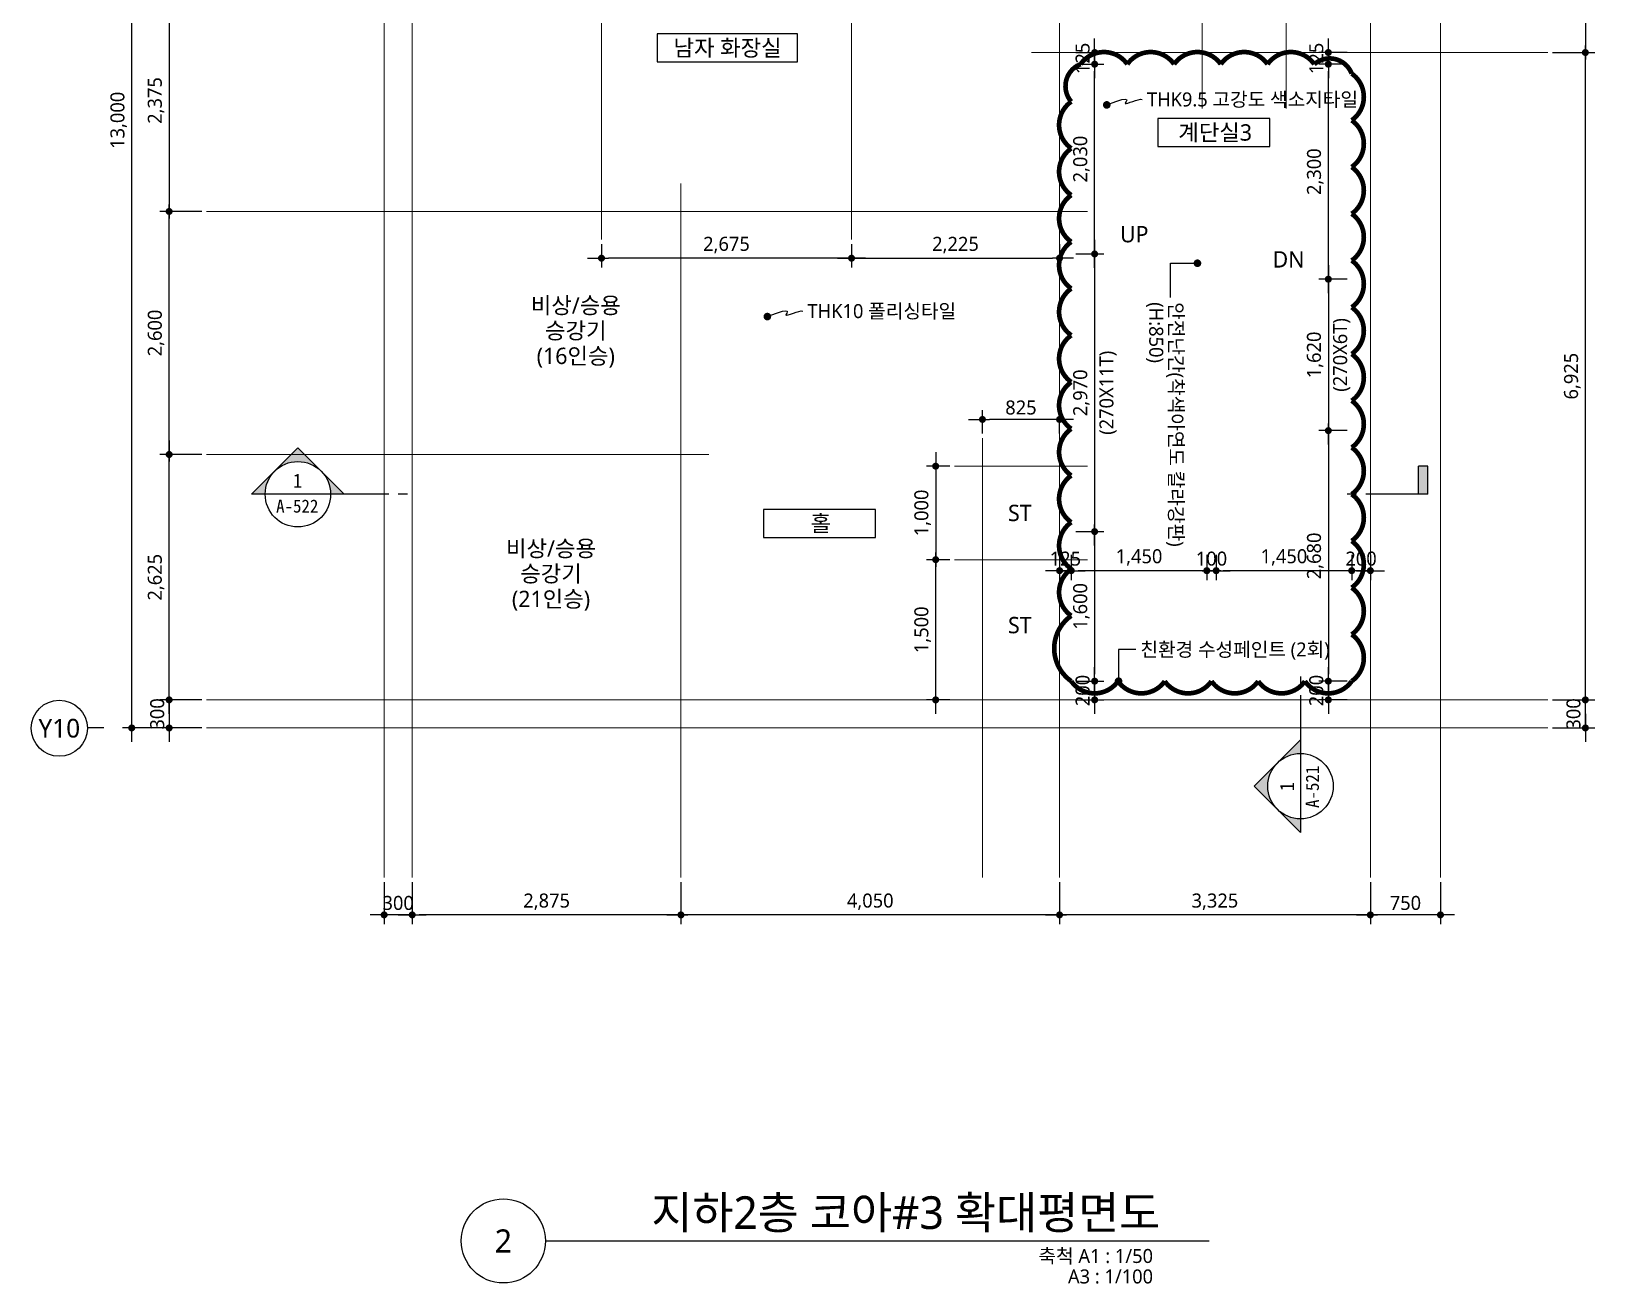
# Model space of a CAD drawing. Header units: millimetres. Extents: x 1424731 to 1631737, y 707248 to 849681.
# Drawn here: x 1442481 to 1459206, y 788748 to 802146 of the extents above; entities that cross this region are included whole.
import ezdxf
from ezdxf.enums import TextEntityAlignment as Align

# ---------------------------------------------------------------- set-up
doc = ezdxf.new("R2010")
doc.units = ezdxf.units.MM
doc.header["$MEASUREMENT"] = 0
doc.linetypes.add('CEN', pattern=[62, 60, -1, 0, -1])
doc.layers.get('0').update_dxf_attribs({"linetype": 'CONTINUOUS'})
for name, color, linetype, lineweight in [('A-AXIS-BUBL', 7, 'CONTINUOUS', 25), ('A-CNTL', 1, 'CEN', 15), ('A-DIMS', 7, 'CONTINUOUS', 25), ('A-MKXS-LEAD', 7, 'CONTINUOUS', 25), ('A-MKXS-MAK1', 3, 'CONTINUOUS', 25), ('A-MKXS-TEXT1', 3, 'CONTINUOUS', 25), ('A-MKXS-TEXT2', 7, 'CONTINUOUS', 25), ('A-MKXX-NAME', 3, 'CONTINUOUS', 25), ('A-MKXX-SYMB', 7, 'CONTINUOUS', 25), ('A-XXXX-SYMB', 7, 'CONTINUOUS', 25), ('A-XXXX-TXT1', 3, 'CONTINUOUS', 25), ('A-XXXX-TXT2', 3, 'CONTINUOUS', 25), ('REV-202205', 20, 'CONTINUOUS', 25)]:
    doc.layers.add(name, color=color, linetype=linetype, lineweight=lineweight)
doc.styles.add('HY울릉도L', font='')
doc.styles.add('돋움체', font='')
doc.styles.add('맑은고딕', font='malgun.ttf')
doc.styles.get('HY울릉도L').set_extended_font_data('HYwulM')
doc.styles.get('돋움체').set_extended_font_data('DotumChe')
doc.dimstyles.new('CDIM', dxfattribs={"dimtxt": 3, "dimasz": 1.5, "dimexe": 2, "dimexo": 1, "dimgap": 1, "dimtad": 1, "dimdec": 0, "dimrnd": 0.5, "dimzin": 0, "dimdsep": 32, "dimlunit": 6, "dimtxsty": 'HY울릉도L', "dimblk1": '_CIDOT', "dimblk2": '_CIDOT', "dimsah": 1, "dimcen": 5.5, "dimclrd": 2, "dimclre": 2, "dimclrt": 7, "dimadec": 0, "dimazin": 0, "dimtfac": 1, "dimtdec": 0, "dimtix": 1, "dimtmove": 2, "dimatfit": 1, "dimldrblk": '_CIDOT', "dimfxl": 1, "dimtolj": 1, "dimtzin": 0, "dimlwd": -1, "dimarcsym": 0})

# ---------------------------------------------------------------- blocks, each defined once
blk = doc.blocks.new('_CIDOT')
at = {"color": 0, "linetype": 'ByBlock'}
blk.add_line((2, 0), (-1, 0), dxfattribs=at)
at = {"color": 0, "linetype": 'ByBlock', "const_width": 0.5}
blk.add_lwpolyline([(-0.25, 0, 1), (0.25, 0, 1)], format="xyb", close=True, dxfattribs=at)
blk = doc.blocks.new('*D1019')
at = {"layer": 'A-DIMS', "lineweight": -2, "transparency": 16777216}
for p, q in [((-2250, 2925), (-2700, 2925)), ((-2250, 300), (-2700, 300))]:
    blk.add_line(p, q, dxfattribs=at)
at = {"layer": 'A-DIMS', "transparency": 16777216}
blk.add_line((-2600, 375), (-2600, 2850), dxfattribs=at)
at = {"layer": 'A-DIMS', "transparency": 16777216, "xscale": 75, "yscale": 75, "zscale": 75}
for p, rotation in [((-2600, 2925), 90), ((-2600, 300), 270)]:
    blk.add_blockref('_CIDOT', p, dxfattribs=dict(at, rotation=rotation))
at = {"layer": 'A-DIMS', "color": 3, "transparency": 16777216, "insert": (-2740, 1612), "char_height": 150, "attachment_point": 5, "rotation": 90, "style": '맑은고딕'}
blk.add_mtext('\\A1;2,625', dxfattribs=at)
blk = doc.blocks.new('*D1020')
at = {"layer": 'A-DIMS', "lineweight": -2, "transparency": 16777216}
for p, q in [((-2250, 13000), (-3100, 13000)), ((-2250, 0), (-3100, 0))]:
    blk.add_line(p, q, dxfattribs=at)
at = {"layer": 'A-DIMS', "transparency": 16777216}
blk.add_line((-3000, 75), (-3000, 12925), dxfattribs=at)
at = {"layer": 'A-DIMS', "transparency": 16777216, "xscale": 75, "yscale": 75, "zscale": 75}
for p, rotation in [((-3000, 13000), 90), ((-3000, 0), 270)]:
    blk.add_blockref('_CIDOT', p, dxfattribs=dict(at, rotation=rotation))
at = {"layer": 'A-DIMS', "color": 3, "transparency": 16777216, "insert": (-3140, 6500), "char_height": 150, "attachment_point": 5, "rotation": 90, "style": '맑은고딕'}
blk.add_mtext('\\A1;13,000', dxfattribs=at)
blk = doc.blocks.new('*D1021')
at = {"layer": 'A-DIMS', "lineweight": -2, "transparency": 16777216}
for p, q in [((-2250, 5525), (-2700, 5525)), ((-2250, 2925), (-2700, 2925))]:
    blk.add_line(p, q, dxfattribs=at)
at = {"layer": 'A-DIMS', "transparency": 16777216}
blk.add_line((-2600, 3000), (-2600, 5450), dxfattribs=at)
at = {"layer": 'A-DIMS', "transparency": 16777216, "xscale": 75, "yscale": 75, "zscale": 75}
for p, rotation in [((-2600, 5525), 90), ((-2600, 2925), 270)]:
    blk.add_blockref('_CIDOT', p, dxfattribs=dict(at, rotation=rotation))
at = {"layer": 'A-DIMS', "color": 3, "transparency": 16777216, "insert": (-2740, 4225), "char_height": 150, "attachment_point": 5, "rotation": 90, "style": '맑은고딕'}
blk.add_mtext('\\A1;2,600', dxfattribs=at)
blk = doc.blocks.new('*D1022')
at = {"layer": 'A-DIMS', "transparency": 16777216}
for p, q in [((12550, 375), (12550, 450)), ((12550, 0), (12550, 300)), ((12550, -75), (12550, -150))]:
    blk.add_line(p, q, dxfattribs=at)
at = {"layer": 'A-DIMS', "lineweight": -2, "transparency": 16777216}
for p, q in [((12200, 300), (12650, 300)), ((12200, 0), (12650, 0))]:
    blk.add_line(p, q, dxfattribs=at)
at = {"layer": 'A-DIMS', "transparency": 16777216, "xscale": 75, "yscale": 75, "zscale": 75}
for p, rotation in [((12550, 300), 270), ((12550, 0), 90)]:
    blk.add_blockref('_CIDOT', p, dxfattribs=dict(at, rotation=rotation))
at = {"layer": 'A-DIMS', "color": 3, "transparency": 16777216, "insert": (12423, 150), "char_height": 150, "attachment_point": 5, "rotation": 90, "style": '맑은고딕'}
blk.add_mtext('\\A1;300', dxfattribs=at)
blk = doc.blocks.new('*D1023')
at = {"layer": 'A-DIMS', "lineweight": -2, "transparency": 16777216}
for p, q in [((12200, 7225), (12650, 7225)), ((12200, 300), (12650, 300))]:
    blk.add_line(p, q, dxfattribs=at)
at = {"layer": 'A-DIMS', "transparency": 16777216}
blk.add_line((12550, 375), (12550, 7150), dxfattribs=at)
at = {"layer": 'A-DIMS', "transparency": 16777216, "xscale": 75, "yscale": 75, "zscale": 75}
for p, rotation in [((12550, 7225), 90), ((12550, 300), 270)]:
    blk.add_blockref('_CIDOT', p, dxfattribs=dict(at, rotation=rotation))
at = {"layer": 'A-DIMS', "color": 3, "transparency": 16777216, "insert": (12410, 3763), "char_height": 150, "attachment_point": 5, "rotation": 90, "style": '맑은고딕'}
blk.add_mtext('\\A1;6,925', dxfattribs=at)
blk = doc.blocks.new('*D1025')
at = {"layer": 'A-DIMS', "lineweight": -2, "transparency": 16777216}
for p, q in [((-300, -1650), (-300, -2100)), ((0, -1650), (0, -2100))]:
    blk.add_line(p, q, dxfattribs=at)
at = {"layer": 'A-DIMS', "transparency": 16777216}
for p, q in [((-375, -2000), (-450, -2000)), ((0, -2000), (-300, -2000)), ((75, -2000), (150, -2000))]:
    blk.add_line(p, q, dxfattribs=at)
at = {"layer": 'A-DIMS', "transparency": 16777216, "xscale": 75, "yscale": 75, "zscale": 75}
blk.add_blockref('_CIDOT', (-300, -2000), dxfattribs=at)
at = {"layer": 'A-DIMS', "transparency": 16777216, "xscale": 75, "yscale": 75, "zscale": 75, "rotation": 180}
blk.add_blockref('_CIDOT', (0, -2000), dxfattribs=at)
at = {"layer": 'A-DIMS', "color": 3, "transparency": 16777216, "insert": (-150, -1873), "char_height": 150, "attachment_point": 5, "style": '맑은고딕'}
blk.add_mtext('\\A1;300', dxfattribs=at)
blk = doc.blocks.new('*D1026')
at = {"layer": 'A-DIMS', "lineweight": -2, "transparency": 16777216}
for p, q in [((0, -1650), (0, -2100)), ((2875, -1650), (2875, -2100))]:
    blk.add_line(p, q, dxfattribs=at)
at = {"layer": 'A-DIMS', "transparency": 16777216}
blk.add_line((2800, -2000), (75, -2000), dxfattribs=at)
at = {"layer": 'A-DIMS', "transparency": 16777216, "xscale": 75, "yscale": 75, "zscale": 75, "rotation": 180}
blk.add_blockref('_CIDOT', (0, -2000), dxfattribs=at)
at = {"layer": 'A-DIMS', "transparency": 16777216, "xscale": 75, "yscale": 75, "zscale": 75}
blk.add_blockref('_CIDOT', (2875, -2000), dxfattribs=at)
at = {"layer": 'A-DIMS', "color": 3, "transparency": 16777216, "insert": (1438, -1860), "char_height": 150, "attachment_point": 5, "style": '맑은고딕'}
blk.add_mtext('\\A1;2,875', dxfattribs=at)
blk = doc.blocks.new('*D1027')
at = {"layer": 'A-DIMS', "lineweight": -2, "transparency": 16777216}
for p, q in [((2875, -1650), (2875, -2100)), ((6925, -1650), (6925, -2100))]:
    blk.add_line(p, q, dxfattribs=at)
at = {"layer": 'A-DIMS', "transparency": 16777216}
blk.add_line((6850, -2000), (2950, -2000), dxfattribs=at)
at = {"layer": 'A-DIMS', "transparency": 16777216, "xscale": 75, "yscale": 75, "zscale": 75, "rotation": 180}
blk.add_blockref('_CIDOT', (2875, -2000), dxfattribs=at)
at = {"layer": 'A-DIMS', "transparency": 16777216, "xscale": 75, "yscale": 75, "zscale": 75}
blk.add_blockref('_CIDOT', (6925, -2000), dxfattribs=at)
at = {"layer": 'A-DIMS', "color": 3, "transparency": 16777216, "insert": (4900, -1860), "char_height": 150, "attachment_point": 5, "style": '맑은고딕'}
blk.add_mtext('\\A1;4,050', dxfattribs=at)
blk = doc.blocks.new('*D1028')
at = {"layer": 'A-DIMS', "lineweight": -2, "transparency": 16777216}
for p, q in [((6925, -1650), (6925, -2100)), ((10250, -1650), (10250, -2100))]:
    blk.add_line(p, q, dxfattribs=at)
at = {"layer": 'A-DIMS', "transparency": 16777216}
blk.add_line((10175, -2000), (7000, -2000), dxfattribs=at)
at = {"layer": 'A-DIMS', "transparency": 16777216, "xscale": 75, "yscale": 75, "zscale": 75, "rotation": 180}
blk.add_blockref('_CIDOT', (6925, -2000), dxfattribs=at)
at = {"layer": 'A-DIMS', "transparency": 16777216, "xscale": 75, "yscale": 75, "zscale": 75}
blk.add_blockref('_CIDOT', (10250, -2000), dxfattribs=at)
at = {"layer": 'A-DIMS', "color": 3, "transparency": 16777216, "insert": (8587, -1860), "char_height": 150, "attachment_point": 5, "style": '맑은고딕'}
blk.add_mtext('\\A1;3,325', dxfattribs=at)
blk = doc.blocks.new('*D1029')
at = {"layer": 'A-DIMS', "lineweight": -2, "transparency": 16777216}
for p, q in [((10250, -1650), (10250, -2100)), ((11000, -1650), (11000, -2100))]:
    blk.add_line(p, q, dxfattribs=at)
at = {"layer": 'A-DIMS', "transparency": 16777216}
blk.add_line((10925, -2000), (10325, -2000), dxfattribs=at)
at = {"layer": 'A-DIMS', "transparency": 16777216, "xscale": 75, "yscale": 75, "zscale": 75, "rotation": 180}
blk.add_blockref('_CIDOT', (10250, -2000), dxfattribs=at)
at = {"layer": 'A-DIMS', "transparency": 16777216, "xscale": 75, "yscale": 75, "zscale": 75}
blk.add_blockref('_CIDOT', (11000, -2000), dxfattribs=at)
at = {"layer": 'A-DIMS', "color": 3, "transparency": 16777216, "insert": (10625, -1873), "char_height": 150, "attachment_point": 5, "style": '맑은고딕'}
blk.add_mtext('\\A1;750', dxfattribs=at)
blk = doc.blocks.new('*D1030')
at = {"layer": 'A-DIMS', "lineweight": -2, "transparency": 16777216}
for p, q in [((-2250, 7900), (-2700, 7900)), ((-2250, 5525), (-2700, 5525))]:
    blk.add_line(p, q, dxfattribs=at)
at = {"layer": 'A-DIMS', "transparency": 16777216}
blk.add_line((-2600, 7825), (-2600, 5600), dxfattribs=at)
at = {"layer": 'A-DIMS', "transparency": 16777216, "xscale": 75, "yscale": 75, "zscale": 75}
for p, rotation in [((-2600, 7900), 90), ((-2600, 5525), 270)]:
    blk.add_blockref('_CIDOT', p, dxfattribs=dict(at, rotation=rotation))
at = {"layer": 'A-DIMS', "color": 3, "transparency": 16777216, "insert": (-2740, 6712), "char_height": 150, "attachment_point": 5, "rotation": 90, "style": '맑은고딕'}
blk.add_mtext('\\A1;2,375', dxfattribs=at)
blk = doc.blocks.new('*D1033')
at = {"layer": 'A-DIMS', "lineweight": -2, "transparency": 16777216}
for p, q in [((5750, 1800), (5500, 1800)), ((5750, 300), (5500, 300))]:
    blk.add_line(p, q, dxfattribs=at)
at = {"layer": 'A-DIMS', "transparency": 16777216}
blk.add_line((5600, 375), (5600, 1725), dxfattribs=at)
at = {"layer": 'A-DIMS', "transparency": 16777216, "xscale": 75, "yscale": 75, "zscale": 75}
for p, rotation in [((5600, 1800), 90), ((5600, 300), 270)]:
    blk.add_blockref('_CIDOT', p, dxfattribs=dict(at, rotation=rotation))
at = {"layer": 'A-DIMS', "color": 3, "transparency": 16777216, "insert": (5460, 1050), "char_height": 150, "attachment_point": 5, "rotation": 90, "style": '맑은고딕'}
blk.add_mtext('\\A1;1,500', dxfattribs=at)
blk = doc.blocks.new('*D1034')
at = {"layer": 'A-DIMS', "lineweight": -2, "transparency": 16777216}
for p, q in [((5750, 2800), (5500, 2800)), ((5750, 1800), (5500, 1800))]:
    blk.add_line(p, q, dxfattribs=at)
at = {"layer": 'A-DIMS', "transparency": 16777216}
blk.add_line((5600, 2725), (5600, 1875), dxfattribs=at)
at = {"layer": 'A-DIMS', "transparency": 16777216, "xscale": 75, "yscale": 75, "zscale": 75}
for p, rotation in [((5600, 2800), 90), ((5600, 1800), 270)]:
    blk.add_blockref('_CIDOT', p, dxfattribs=dict(at, rotation=rotation))
at = {"layer": 'A-DIMS', "color": 3, "transparency": 16777216, "insert": (5460, 2300), "char_height": 150, "attachment_point": 5, "rotation": 90, "style": '맑은고딕'}
blk.add_mtext('\\A1;1,000', dxfattribs=at)
blk = doc.blocks.new('*D1035')
at = {"layer": 'A-DIMS', "lineweight": -2, "transparency": 16777216}
for p, q in [((6100, 3150), (6100, 3400)), ((6925, 3150), (6925, 3400))]:
    blk.add_line(p, q, dxfattribs=at)
at = {"layer": 'A-DIMS', "transparency": 16777216}
blk.add_line((6850, 3300), (6175, 3300), dxfattribs=at)
at = {"layer": 'A-DIMS', "transparency": 16777216, "xscale": 75, "yscale": 75, "zscale": 75, "rotation": 180}
blk.add_blockref('_CIDOT', (6100, 3300), dxfattribs=at)
at = {"layer": 'A-DIMS', "transparency": 16777216, "xscale": 75, "yscale": 75, "zscale": 75}
blk.add_blockref('_CIDOT', (6925, 3300), dxfattribs=at)
at = {"layer": 'A-DIMS', "color": 3, "transparency": 16777216, "insert": (6512, 3427), "char_height": 150, "attachment_point": 5, "style": '맑은고딕'}
blk.add_mtext('\\A1;825', dxfattribs=at)
blk = doc.blocks.new('*D1036')
at = {"layer": 'A-DIMS', "lineweight": -2, "transparency": 16777216}
for p, q in [((12200, 8450), (12650, 8450)), ((12200, 7225), (12650, 7225))]:
    blk.add_line(p, q, dxfattribs=at)
at = {"layer": 'A-DIMS', "transparency": 16777216}
blk.add_line((12550, 8375), (12550, 7300), dxfattribs=at)
at = {"layer": 'A-DIMS', "transparency": 16777216, "xscale": 75, "yscale": 75, "zscale": 75}
for p, rotation in [((12550, 8450), 90), ((12550, 7225), 270)]:
    blk.add_blockref('_CIDOT', p, dxfattribs=dict(at, rotation=rotation))
at = {"layer": 'A-DIMS', "color": 3, "transparency": 16777216, "insert": (12410, 7838), "char_height": 150, "attachment_point": 5, "rotation": 90, "style": '맑은고딕'}
blk.add_mtext('\\A1;1,225', dxfattribs=at)
blk = doc.blocks.new('*D1008')
at = {"layer": 'A-DIMS', "transparency": 16777216}
for p, q in [((-2600, 375), (-2600, 450)), ((-2600, 300), (-2600, 0)), ((-2600, -75), (-2600, -150))]:
    blk.add_line(p, q, dxfattribs=at)
at = {"layer": 'A-DIMS', "lineweight": -2, "transparency": 16777216}
for p, q in [((-2250, 300), (-2700, 300)), ((-2250, 0), (-2700, 0))]:
    blk.add_line(p, q, dxfattribs=at)
at = {"layer": 'A-DIMS', "transparency": 16777216, "xscale": 75, "yscale": 75, "zscale": 75}
for p, rotation in [((-2600, 300), 270), ((-2600, 0), 90)]:
    blk.add_blockref('_CIDOT', p, dxfattribs=dict(at, rotation=rotation))
at = {"layer": 'A-DIMS', "color": 3, "transparency": 16777216, "insert": (-2727, 150), "char_height": 150, "attachment_point": 5, "rotation": 90, "style": '맑은고딕'}
blk.add_mtext('\\A1;300', dxfattribs=at)
blk = doc.blocks.new('*D1038')
at = {"layer": 'A-DIMS', "lineweight": -2, "transparency": 16777216}
for p, q in [((2025, 5175), (2025, 4925)), ((4700, 5175), (4700, 4925))]:
    blk.add_line(p, q, dxfattribs=at)
at = {"layer": 'A-DIMS', "transparency": 16777216}
blk.add_line((4625, 5025), (2100, 5025), dxfattribs=at)
at = {"layer": 'A-DIMS', "transparency": 16777216, "xscale": 75, "yscale": 75, "zscale": 75, "rotation": 180}
blk.add_blockref('_CIDOT', (2025, 5025), dxfattribs=at)
at = {"layer": 'A-DIMS', "transparency": 16777216, "xscale": 75, "yscale": 75, "zscale": 75}
blk.add_blockref('_CIDOT', (4700, 5025), dxfattribs=at)
at = {"layer": 'A-DIMS', "color": 3, "transparency": 16777216, "insert": (3362, 5165), "char_height": 150, "attachment_point": 5, "style": '맑은고딕'}
blk.add_mtext('\\A1;2,675', dxfattribs=at)
blk = doc.blocks.new('*D1039')
at = {"layer": 'A-DIMS', "lineweight": -2, "transparency": 16777216}
for p, q in [((4700, 5175), (4700, 4925)), ((6925, 5175), (6925, 4925))]:
    blk.add_line(p, q, dxfattribs=at)
at = {"layer": 'A-DIMS', "transparency": 16777216}
blk.add_line((4775, 5025), (6850, 5025), dxfattribs=at)
at = {"layer": 'A-DIMS', "transparency": 16777216, "xscale": 75, "yscale": 75, "zscale": 75, "rotation": 180}
blk.add_blockref('_CIDOT', (4700, 5025), dxfattribs=at)
at = {"layer": 'A-DIMS', "transparency": 16777216, "xscale": 75, "yscale": 75, "zscale": 75}
blk.add_blockref('_CIDOT', (6925, 5025), dxfattribs=at)
at = {"layer": 'A-DIMS', "color": 3, "transparency": 16777216, "insert": (5812, 5165), "char_height": 150, "attachment_point": 5, "style": '맑은고딕'}
blk.add_mtext('\\A1;2,225', dxfattribs=at)
blk = doc.blocks.new('비상승용승강기16인승')
at = {"layer": 'A-MKXX-NAME', "style": '맑은고딕'}
for s, p in [('비상/승용', (0, 270)), ('승강기', (0, 0)), ('(16인승)', (0, -270))]:
    blk.add_text(s, height=175, dxfattribs=at).set_placement(p, align=Align.MIDDLE_CENTER)
blk = doc.blocks.new('CORE 3- 단면')
at = {"layer": 'A-MKXS-MAK1'}
h = blk.add_hatch(color=256, dxfattribs=at)
h.paths.add_polyline_path([(-1180, 4290), (-933, 4042, 0.414214), (-1428, 4042)])
h.paths.add_polyline_path([(-933, 4042), (-685, 3795), (-830, 3795, 0.198912)])
h.paths.add_polyline_path([(-1428, 4042, 0.198912), (-1530, 3795), (-1675, 3795)])
blk.add_hatch(color=256, dxfattribs=at).paths.add_polyline_path([(10806, 4095), (10906, 4095), (10906, 3795), (10806, 3795)])
h = blk.add_hatch(color=256, dxfattribs=at)
h.paths.add_polyline_path([(9050, 672), (9297, 919, 0.414214), (9297, 424)])
h.paths.add_polyline_path([(9297, 919), (9545, 1167), (9545, 1022, 0.198912)])
h.paths.add_polyline_path([(9297, 424, 0.198912), (9545, 322), (9545, 177)])
for p, q in [((-1675, 3795), (-1180, 4290)), ((-685, 3795), (-1180, 4290)), ((10906, 4095), (10806, 4095)), ((10806, 3795), (10806, 4095)), ((10906, 3795), (10906, 4095)), ((-207, 3795), (-1675, 3795)), ((-7, 3795), (-107, 3795)), ((10143, 3795), (10043, 3795)), ((10906, 3795), (10243, 3795)), ((9545, 1845), (9545, 1745)), ((9545, 1645), (9545, 177)), ((9545, 1167), (9050, 672)), ((9545, 177), (9050, 672))]:
    blk.add_line(p, q, dxfattribs=at)
for centre in [(-1180, 3795), (9545, 672)]:
    blk.add_circle(centre, 350, dxfattribs=at)
at = {"layer": 'A-MKXS-TEXT2', "style": '돋움체'}
for s, height, p in [('1', 150, (-1184, 3939)), ('A-522', 140, (-1187, 3667))]:
    blk.add_text(s, height=height, dxfattribs=at).set_placement(p, align=Align.MIDDLE)
for s, height, p in [('A-521', 140, (9673, 665)), ('1', 150, (9401, 668))]:
    blk.add_text(s, height=height, rotation=90, dxfattribs=at).set_placement(p, align=Align.MIDDLE)
blk = doc.blocks.new('*D771')
at = {"layer": 'A-DIMS', "lineweight": -2, "transparency": 16777216}
for p, q in [((1453656, 801794), (1453956, 801794)), ((1453656, 799764), (1453956, 799764))]:
    blk.add_line(p, q, dxfattribs=at)
at = {"layer": 'A-DIMS', "transparency": 16777216}
blk.add_line((1453856, 799839), (1453856, 801719), dxfattribs=at)
at = {"layer": 'A-DIMS', "transparency": 16777216, "xscale": 75, "yscale": 75, "zscale": 75}
for p, rotation in [((1453856, 801794), 90), ((1453856, 799764), 270)]:
    blk.add_blockref('_CIDOT', p, dxfattribs=dict(at, rotation=rotation))
at = {"layer": 'A-DIMS', "color": 3, "transparency": 16777216, "insert": (1453715, 800779), "char_height": 150, "attachment_point": 5, "rotation": 90, "style": '맑은고딕'}
blk.add_mtext('\\A1;2,030', dxfattribs=at)
blk = doc.blocks.new('*D772')
at = {"layer": 'A-DIMS', "lineweight": -2, "transparency": 16777216}
for p, q in [((1453656, 799764), (1453956, 799764)), ((1453656, 796794), (1453956, 796794))]:
    blk.add_line(p, q, dxfattribs=at)
at = {"layer": 'A-DIMS', "transparency": 16777216}
blk.add_line((1453856, 799689), (1453856, 796869), dxfattribs=at)
at = {"layer": 'A-DIMS', "transparency": 16777216, "xscale": 75, "yscale": 75, "zscale": 75}
for p, rotation in [((1453856, 799764), 90), ((1453856, 796794), 270)]:
    blk.add_blockref('_CIDOT', p, dxfattribs=dict(at, rotation=rotation))
at = {"layer": 'A-DIMS', "color": 3, "transparency": 16777216, "char_height": 150, "attachment_point": 5, "rotation": 90, "style": '맑은고딕'}
for s, insert in [('\\A1;(270X11T)', (1453999, 798279)), ('\\A1;2,970', (1453715, 798279))]:
    blk.add_mtext(s, dxfattribs=dict(at, insert=insert))
blk = doc.blocks.new('*D773')
at = {"layer": 'A-DIMS', "lineweight": -2, "transparency": 16777216}
for p, q in [((1453656, 796794), (1453956, 796794)), ((1453656, 795194), (1453956, 795194))]:
    blk.add_line(p, q, dxfattribs=at)
at = {"layer": 'A-DIMS', "transparency": 16777216}
blk.add_line((1453856, 796719), (1453856, 795269), dxfattribs=at)
at = {"layer": 'A-DIMS', "transparency": 16777216, "xscale": 75, "yscale": 75, "zscale": 75}
for p, rotation in [((1453856, 796794), 90), ((1453856, 795194), 270)]:
    blk.add_blockref('_CIDOT', p, dxfattribs=dict(at, rotation=rotation))
at = {"layer": 'A-DIMS', "color": 3, "transparency": 16777216, "insert": (1453715, 795994), "char_height": 150, "attachment_point": 5, "rotation": 90, "style": '맑은고딕'}
blk.add_mtext('\\A1;1,600', dxfattribs=at)
blk = doc.blocks.new('*D774')
at = {"layer": 'A-DIMS', "transparency": 16777216}
for p, q in [((1453856, 801994), (1453856, 802069)), ((1453856, 801794), (1453856, 801919)), ((1453856, 801719), (1453856, 801644))]:
    blk.add_line(p, q, dxfattribs=at)
at = {"layer": 'A-DIMS', "lineweight": -2, "transparency": 16777216}
for p, q in [((1453656, 801919), (1453956, 801919)), ((1453656, 801794), (1453956, 801794))]:
    blk.add_line(p, q, dxfattribs=at)
at = {"layer": 'A-DIMS', "transparency": 16777216, "xscale": 75, "yscale": 75, "zscale": 75}
for p, rotation in [((1453856, 801919), 270), ((1453856, 801794), 90)]:
    blk.add_blockref('_CIDOT', p, dxfattribs=dict(at, rotation=rotation))
at = {"layer": 'A-DIMS', "color": 3, "transparency": 16777216, "insert": (1453728, 801856), "char_height": 150, "attachment_point": 5, "rotation": 90, "style": '맑은고딕'}
blk.add_mtext('\\A1;125', dxfattribs=at)
blk = doc.blocks.new('*D775')
at = {"layer": 'A-DIMS', "transparency": 16777216}
for p, q in [((1453856, 795269), (1453856, 795344)), ((1453856, 795194), (1453856, 794994)), ((1453856, 794919), (1453856, 794844))]:
    blk.add_line(p, q, dxfattribs=at)
at = {"layer": 'A-DIMS', "lineweight": -2, "transparency": 16777216}
for p, q in [((1453656, 795194), (1453956, 795194)), ((1453656, 794994), (1453956, 794994))]:
    blk.add_line(p, q, dxfattribs=at)
at = {"layer": 'A-DIMS', "transparency": 16777216, "xscale": 75, "yscale": 75, "zscale": 75}
for p, rotation in [((1453856, 795194), 270), ((1453856, 794994), 90)]:
    blk.add_blockref('_CIDOT', p, dxfattribs=dict(at, rotation=rotation))
at = {"layer": 'A-DIMS', "color": 3, "transparency": 16777216, "insert": (1453728, 795094), "char_height": 150, "attachment_point": 5, "rotation": 90, "style": '맑은고딕'}
blk.add_mtext('\\A1;200', dxfattribs=at)
blk = doc.blocks.new('*D764')
at = {"layer": 'A-DIMS', "lineweight": -2, "transparency": 16777216}
for p, q in [((1453606, 796544), (1453606, 796276)), ((1455056, 796544), (1455056, 796276))]:
    blk.add_line(p, q, dxfattribs=at)
at = {"layer": 'A-DIMS', "transparency": 16777216}
blk.add_line((1454981, 796376), (1453681, 796376), dxfattribs=at)
at = {"layer": 'A-DIMS', "transparency": 16777216, "xscale": 75, "yscale": 75, "zscale": 75, "rotation": 180}
blk.add_blockref('_CIDOT', (1453606, 796376), dxfattribs=at)
at = {"layer": 'A-DIMS', "transparency": 16777216, "xscale": 75, "yscale": 75, "zscale": 75}
blk.add_blockref('_CIDOT', (1455056, 796376), dxfattribs=at)
at = {"layer": 'A-DIMS', "color": 3, "transparency": 16777216, "insert": (1454331, 796517), "char_height": 150, "attachment_point": 5, "style": '맑은고딕'}
blk.add_mtext('\\A1;1,450', dxfattribs=at)
blk = doc.blocks.new('*D765')
at = {"layer": 'A-DIMS', "lineweight": -2, "transparency": 16777216}
for p, q in [((1453481, 796544), (1453481, 796276)), ((1453606, 796544), (1453606, 796276))]:
    blk.add_line(p, q, dxfattribs=at)
at = {"layer": 'A-DIMS', "transparency": 16777216}
for p, q in [((1453406, 796376), (1453331, 796376)), ((1453481, 796376), (1453606, 796376)), ((1453681, 796376), (1453756, 796376))]:
    blk.add_line(p, q, dxfattribs=at)
at = {"layer": 'A-DIMS', "transparency": 16777216, "xscale": 75, "yscale": 75, "zscale": 75}
blk.add_blockref('_CIDOT', (1453481, 796376), dxfattribs=at)
at = {"layer": 'A-DIMS', "transparency": 16777216, "xscale": 75, "yscale": 75, "zscale": 75, "rotation": 180}
blk.add_blockref('_CIDOT', (1453606, 796376), dxfattribs=at)
at = {"layer": 'A-DIMS', "color": 3, "transparency": 16777216, "insert": (1453543, 796504), "char_height": 150, "attachment_point": 5, "style": '맑은고딕'}
blk.add_mtext('\\A1;125', dxfattribs=at)
blk = doc.blocks.new('*D766')
at = {"layer": 'A-DIMS', "lineweight": -2, "transparency": 16777216}
for p, q in [((1456556, 799494), (1456256, 799494)), ((1456556, 797874), (1456256, 797874))]:
    blk.add_line(p, q, dxfattribs=at)
at = {"layer": 'A-DIMS', "transparency": 16777216}
blk.add_line((1456356, 799419), (1456356, 797949), dxfattribs=at)
at = {"layer": 'A-DIMS', "transparency": 16777216, "xscale": 75, "yscale": 75, "zscale": 75}
for p, rotation in [((1456356, 799494), 90), ((1456356, 797874), 270)]:
    blk.add_blockref('_CIDOT', p, dxfattribs=dict(at, rotation=rotation))
at = {"layer": 'A-DIMS', "color": 3, "transparency": 16777216, "char_height": 150, "attachment_point": 5, "rotation": 90, "style": '맑은고딕'}
for s, insert in [('\\A1;(270X6T)', (1456499, 798684)), ('\\A1;1,620', (1456215, 798684))]:
    blk.add_mtext(s, dxfattribs=dict(at, insert=insert))
blk = doc.blocks.new('*D767')
at = {"layer": 'A-DIMS', "lineweight": -2, "transparency": 16777216}
for p, q in [((1456556, 797874), (1456256, 797874)), ((1456556, 795194), (1456256, 795194))]:
    blk.add_line(p, q, dxfattribs=at)
at = {"layer": 'A-DIMS', "transparency": 16777216}
blk.add_line((1456356, 797799), (1456356, 795269), dxfattribs=at)
at = {"layer": 'A-DIMS', "transparency": 16777216, "xscale": 75, "yscale": 75, "zscale": 75}
for p, rotation in [((1456356, 797874), 90), ((1456356, 795194), 270)]:
    blk.add_blockref('_CIDOT', p, dxfattribs=dict(at, rotation=rotation))
at = {"layer": 'A-DIMS', "color": 3, "transparency": 16777216, "insert": (1456216, 796534), "char_height": 150, "attachment_point": 5, "rotation": 90, "style": '맑은고딕'}
blk.add_mtext('\\A1;2,680', dxfattribs=at)
blk = doc.blocks.new('*D768')
at = {"layer": 'A-DIMS', "transparency": 16777216}
for p, q in [((1456356, 795269), (1456356, 795344)), ((1456356, 795194), (1456356, 794994)), ((1456356, 794919), (1456356, 794844))]:
    blk.add_line(p, q, dxfattribs=at)
at = {"layer": 'A-DIMS', "lineweight": -2, "transparency": 16777216}
for p, q in [((1456556, 795194), (1456256, 795194)), ((1456556, 794994), (1456256, 794994))]:
    blk.add_line(p, q, dxfattribs=at)
at = {"layer": 'A-DIMS', "transparency": 16777216, "xscale": 75, "yscale": 75, "zscale": 75}
for p, rotation in [((1456356, 795194), 270), ((1456356, 794994), 90)]:
    blk.add_blockref('_CIDOT', p, dxfattribs=dict(at, rotation=rotation))
at = {"layer": 'A-DIMS', "color": 3, "transparency": 16777216, "insert": (1456228, 795094), "char_height": 150, "attachment_point": 5, "rotation": 90, "style": '맑은고딕'}
blk.add_mtext('\\A1;200', dxfattribs=at)
blk = doc.blocks.new('*D769')
at = {"layer": 'A-DIMS', "lineweight": -2, "transparency": 16777216}
for p, q in [((1456556, 801794), (1456256, 801794)), ((1456556, 799494), (1456256, 799494))]:
    blk.add_line(p, q, dxfattribs=at)
at = {"layer": 'A-DIMS', "transparency": 16777216}
blk.add_line((1456356, 799569), (1456356, 801719), dxfattribs=at)
at = {"layer": 'A-DIMS', "transparency": 16777216, "xscale": 75, "yscale": 75, "zscale": 75}
for p, rotation in [((1456356, 801794), 90), ((1456356, 799494), 270)]:
    blk.add_blockref('_CIDOT', p, dxfattribs=dict(at, rotation=rotation))
at = {"layer": 'A-DIMS', "color": 3, "transparency": 16777216, "insert": (1456216, 800644), "char_height": 150, "attachment_point": 5, "rotation": 90, "style": '맑은고딕'}
blk.add_mtext('\\A1;2,300', dxfattribs=at)
blk = doc.blocks.new('*D770')
at = {"layer": 'A-DIMS', "transparency": 16777216}
for p, q in [((1456356, 801994), (1456356, 802069)), ((1456356, 801794), (1456356, 801919)), ((1456356, 801719), (1456356, 801644))]:
    blk.add_line(p, q, dxfattribs=at)
at = {"layer": 'A-DIMS', "lineweight": -2, "transparency": 16777216}
for p, q in [((1456556, 801919), (1456256, 801919)), ((1456556, 801794), (1456256, 801794))]:
    blk.add_line(p, q, dxfattribs=at)
at = {"layer": 'A-DIMS', "transparency": 16777216, "xscale": 75, "yscale": 75, "zscale": 75}
for p, rotation in [((1456356, 801919), 270), ((1456356, 801794), 90)]:
    blk.add_blockref('_CIDOT', p, dxfattribs=dict(at, rotation=rotation))
at = {"layer": 'A-DIMS', "color": 3, "transparency": 16777216, "insert": (1456228, 801856), "char_height": 150, "attachment_point": 5, "rotation": 90, "style": '맑은고딕'}
blk.add_mtext('\\A1;125', dxfattribs=at)
blk = doc.blocks.new('*D776')
at = {"layer": 'A-DIMS', "lineweight": -2, "transparency": 16777216}
for p, q in [((1455056, 796544), (1455056, 796276)), ((1455156, 796544), (1455156, 796276))]:
    blk.add_line(p, q, dxfattribs=at)
at = {"layer": 'A-DIMS', "transparency": 16777216}
for p, q in [((1454981, 796376), (1454906, 796376)), ((1455156, 796376), (1455056, 796376)), ((1455231, 796376), (1455306, 796376))]:
    blk.add_line(p, q, dxfattribs=at)
at = {"layer": 'A-DIMS', "transparency": 16777216, "xscale": 75, "yscale": 75, "zscale": 75}
blk.add_blockref('_CIDOT', (1455056, 796376), dxfattribs=at)
at = {"layer": 'A-DIMS', "transparency": 16777216, "xscale": 75, "yscale": 75, "zscale": 75, "rotation": 180}
blk.add_blockref('_CIDOT', (1455156, 796376), dxfattribs=at)
at = {"layer": 'A-DIMS', "color": 3, "transparency": 16777216, "insert": (1455106, 796504), "char_height": 150, "attachment_point": 5, "style": '맑은고딕'}
blk.add_mtext('\\A1;100', dxfattribs=at)
blk = doc.blocks.new('*D777')
at = {"layer": 'A-DIMS', "lineweight": -2, "transparency": 16777216}
for p, q in [((1455156, 796544), (1455156, 796276)), ((1456606, 796544), (1456606, 796276))]:
    blk.add_line(p, q, dxfattribs=at)
at = {"layer": 'A-DIMS', "transparency": 16777216}
blk.add_line((1456531, 796376), (1455231, 796376), dxfattribs=at)
at = {"layer": 'A-DIMS', "transparency": 16777216, "xscale": 75, "yscale": 75, "zscale": 75, "rotation": 180}
blk.add_blockref('_CIDOT', (1455156, 796376), dxfattribs=at)
at = {"layer": 'A-DIMS', "transparency": 16777216, "xscale": 75, "yscale": 75, "zscale": 75}
blk.add_blockref('_CIDOT', (1456606, 796376), dxfattribs=at)
at = {"layer": 'A-DIMS', "color": 3, "transparency": 16777216, "insert": (1455881, 796517), "char_height": 150, "attachment_point": 5, "style": '맑은고딕'}
blk.add_mtext('\\A1;1,450', dxfattribs=at)
blk = doc.blocks.new('*D778')
at = {"layer": 'A-DIMS', "lineweight": -2, "transparency": 16777216}
for p, q in [((1456606, 796544), (1456606, 796276)), ((1456806, 796544), (1456806, 796276))]:
    blk.add_line(p, q, dxfattribs=at)
at = {"layer": 'A-DIMS', "transparency": 16777216}
for p, q in [((1456531, 796376), (1456456, 796376)), ((1456806, 796376), (1456606, 796376)), ((1456881, 796376), (1456956, 796376))]:
    blk.add_line(p, q, dxfattribs=at)
at = {"layer": 'A-DIMS', "transparency": 16777216, "xscale": 75, "yscale": 75, "zscale": 75}
blk.add_blockref('_CIDOT', (1456606, 796376), dxfattribs=at)
at = {"layer": 'A-DIMS', "transparency": 16777216, "xscale": 75, "yscale": 75, "zscale": 75, "rotation": 180}
blk.add_blockref('_CIDOT', (1456806, 796376), dxfattribs=at)
at = {"layer": 'A-DIMS', "color": 3, "transparency": 16777216, "insert": (1456706, 796504), "char_height": 150, "attachment_point": 5, "style": '맑은고딕'}
blk.add_mtext('\\A1;200', dxfattribs=at)
blk = doc.blocks.new('CORE3_GRID')
at = {"layer": 'A-AXIS-BUBL', "ltscale": 0.2}
blk.add_line((-3300, 0), (-3475, 0), dxfattribs=at)
blk.add_circle((-3775, -2.9), 300, dxfattribs=at)
at = {"layer": 'A-CNTL'}
for p, q in [((-300, -1600), (-300, 14425)), ((0, -1600), (0, 14425)), ((2025, 5225), (2025, 14425)), ((10250, -1600), (10250, 14425)), ((11000, 14425), (11000, -1600)), ((6925, -1600), (6925, 10275)), ((8450, 6625), (8450, 8750)), ((9350, 6625), (9350, 8750)), ((4700, 5225), (4700, 8200)), ((6625, 7225), (12150, 7225)), ((2875, -1600), (2875, 5825)), ((-2200, 5525), (7225, 5525)), ((6100, -1600), (6100, 3100)), ((-2200, 2925), (3175, 2925)), ((5800, 2800), (7225, 2800)), ((5800, 1800), (7225, 1800)), ((-2200, 300), (12150, 300)), ((12150, 0), (-2200, 0))]:
    blk.add_line(p, q, dxfattribs=at)
at = {"layer": 'A-XXXX-TXT2', "ltscale": 0.2, "style": '맑은고딕'}
blk.add_text('Y10', height=200, dxfattribs=at).set_placement((-3775, -2.9), align=Align.MIDDLE)
at = {"layer": 'A-DIMS'}
for base, p1, p2, angle, picture, middle in [((-3000, 13000), (-2200, 0), (-2200, 13000), 270, '*D1020', (-3140.5, 6500)), ((12550, 7225), (12150, 8450), (12150, 7225), 90, '*D1036', (12409.5, 7837.5)), ((-2600, 5525), (-2200, 7900), (-2200, 5525), 90, '*D1030', (-2740.1, 6712.5)), ((12550, 7225), (12150, 300), (12150, 7225), 270, '*D1023', (12409.9, 3762.5)), ((-2600, 5525), (-2200, 2925), (-2200, 5525), 270, '*D1021', (-2740.1, 4225)), ((2025, 5025), (4700, 5225), (2025, 5225), 180, '*D1038', (3362.5, 5165.1)), ((-2600, 2925), (-2200, 300), (-2200, 2925), 270, '*D1019', (-2740.1, 1612.5)), ((5600, 1800), (5800, 2800), (5800, 1800), 90, '*D1034', (5459.5, 2300)), ((5600, 1800), (5800, 300), (5800, 1800), 270, '*D1033', (5459.5, 1050)), ((-2600, 0), (-2200, 300), (-2200, 0), 90, '*D1008', (-2727.5, 150)), ((12550, 300), (12150, 0), (12150, 300), 270, '*D1022', (12422.5, 150)), ((-300, -2000), (0, -1600), (-300, -1600), 180, '*D1025', (-150, -1872.5)), ((0, -2000), (2875, -1600), (0, -1600), 180, '*D1026', (1437.5, -1859.9)), ((2875, -2000), (6925, -1600), (2875, -1600), 180, '*D1027', (4900, -1859.9)), ((6925, -2000), (10250, -1600), (6925, -1600), 180, '*D1028', (8587.5, -1859.9)), ((10250, -2000), (11000, -1600), (10250, -1600), 180, '*D1029', (10625, -1872.5))]:
    dim = blk.add_linear_dim(base=base, p1=p1, p2=p2, angle=angle, dimstyle='CDIM', override={"dimscale": 50, "dimtxsty": '맑은고딕', "dimclrd": 256, "dimclre": 256, "dimclrt": 3}, dxfattribs=at)
    dim.commit()
    dim.dimension.update_dxf_attribs({"geometry": picture, "text_midpoint": middle})
for base, p1, p2, picture, middle in [((6925, 5025), (4700, 5225), (6925, 5225), '*D1039', (5812.5, 5165.1)), ((6100, 3300), (6925, 3100), (6100, 3100), '*D1035', (6512.5, 3427.5))]:
    dim = blk.add_linear_dim(base=base, p1=p1, p2=p2, dimstyle='CDIM', override={"dimscale": 50, "dimtxsty": '맑은고딕', "dimclrd": 256, "dimclre": 256, "dimclrt": 3}, dxfattribs=at)
    dim.commit()
    dim.dimension.update_dxf_attribs({"geometry": picture, "text_midpoint": middle})

msp = doc.modelspace()

# ---------------------------------------------------------------- linework, layer by layer
at = {"layer": 'A-MKXS-LEAD', "const_width": 40}
for points in [[(1453965.2, 801360.5, 1), (1454006.7, 801356.3, 1)], [(1454953.7, 799685.4, -1), (1454957.8, 799644, -1)], [(1450334.3, 799096.1, 1), (1450375.8, 799091.9, 1)], [(1454091.4, 795195.7, 1), (1454132.9, 795191.6, 1)]]:
    msp.add_lwpolyline(points, format="xyb", close=True, dxfattribs=at)
at = {"layer": 'A-MKXS-LEAD'}
for points in [[(1453985.1, 801358.1), (1454082.9, 801394.9), (1454146.6, 801414.8), (1454182.8, 801421.3), (1454198.2, 801417.8), (1454199.4, 801407.9), (1454192.9, 801395.1), (1454185.4, 801382.9), (1454183.4, 801374.8), (1454192.1, 801373.5), (1454210.2, 801377.9), (1454235.1, 801386.1), (1454263.9, 801396.2), (1454294.2, 801406.3), (1454323, 801414.5), (1454347.7, 801418.8), (1454365.5, 801417.3)], [(1454667.6, 799297.7), (1454667.6, 799664.7), (1454955.8, 799664.7)], [(1450354.2, 799093.7), (1450452, 799130.5), (1450515.7, 799150.4), (1450551.9, 799156.9), (1450567.3, 799153.4), (1450568.5, 799143.5), (1450562, 799130.7), (1450554.5, 799118.5), (1450552.5, 799110.4), (1450561.2, 799109.1), (1450579.3, 799113.5), (1450604.1, 799121.7), (1450633, 799131.8), (1450663.2, 799141.9), (1450692.1, 799150.1), (1450716.7, 799154.4), (1450734.6, 799152.9)], [(1454295.7, 795533), (1454112.1, 795533), (1454112.1, 795193.7)]]:
    msp.add_lwpolyline(points, dxfattribs=at)
at = {"layer": 'A-MKXX-SYMB'}
for points in [[(1449175.7, 801818.7), (1450675.7, 801818.7), (1450675.7, 802118.7), (1449175.7, 802118.7)], [(1454530.8, 800913.7), (1455730.8, 800913.7), (1455730.8, 801213.7), (1454530.8, 801213.7)], [(1450312, 796731.2), (1451512, 796731.2), (1451512, 797031.2), (1450312, 797031.2)]]:
    msp.add_lwpolyline(points, close=True, dxfattribs=at)
at = {"layer": 'A-XXXX-SYMB'}
msp.add_line((1447980.7, 789206.2), (1455080.7, 789206.2), dxfattribs=at)
msp.add_circle((1447530.7, 789206.2), 450, dxfattribs=at)
at = {"layer": 'REV-202205', "const_width": 50}
msp.add_lwpolyline([(1453605.7, 795193.7, 0.5205671), (1454105.7, 795193.7, 0.5205671), (1454605.7, 795193.7, 0.5205671), (1455105.7, 795193.7, 0.5205671), (1455605.7, 795193.7, 0.5205671), (1456105.7, 795193.7, 0.5205671), (1456605.7, 795193.7, 0.5205671), (1456605.7, 795693.7, 0.5205671), (1456605.7, 796193.7, 0.5205671), (1456605.7, 796693.7, 0.5205671), (1456605.7, 797193.7, 0.5205671), (1456605.7, 797693.7, 0.5205671), (1456605.7, 798193.7, 0.5205671), (1456605.7, 798693.7, 0.5205671), (1456605.7, 799193.7, 0.5205671), (1456605.7, 799693.7, 0.5205671), (1456605.7, 800193.7, 0.5205671), (1456605.7, 800693.7, 0.5205671), (1456605.7, 801193.7, 0.5205671), (1456605.7, 801693.7, 0.5205671), (1456205.7, 801793.7, 0.5205671), (1455705.7, 801793.7, 0.5205671), (1455205.7, 801793.7, 0.5205671), (1454705.7, 801793.7, 0.5205671), (1454205.7, 801793.7, 0.5205671), (1453705.7, 801793.7, 0.5205671), (1453605.7, 801393.7, 0.5205671), (1453605.7, 800893.7, 0.5205671), (1453605.7, 800393.7, 0.5205671), (1453605.7, 799893.7, 0.5205671), (1453605.7, 799393.7, 0.5205671), (1453605.7, 798893.7, 0.5205671), (1453605.7, 798393.7, 0.5205671), (1453605.7, 797893.7, 0.5205671), (1453605.7, 797393.7, 0.5205671), (1453605.7, 796893.7, 0.5205671), (1453605.7, 796393.7, 0.5205671), (1453605.7, 795893.7, 0.5205671)], format="xyb", close=True, dxfattribs=at)

# ---------------------------------------------------------------- block references
at = {"layer": 'A-DIMS'}
for name, p in [('CORE3_GRID', (1446555.7, 794693.7)), ('CORE 3- 단면', (1446513, 793398.7))]:
    msp.add_blockref(name, p, dxfattribs=at)
at = {"layer": 'A-MKXX-NAME'}
msp.add_blockref('비상승용승강기16인승', (1448305.7, 798943.7), dxfattribs=at)

# ---------------------------------------------------------------- texts
at = {"layer": 'A-MKXS-TEXT1', "style": '맑은고딕'}
for s, p in [('THK9.5 고강도 색소지타일', (1454415.5, 801417.3)), ('THK10 폴리싱타일', (1450784.6, 799152.9)), ('친환경 수성페인트 (2회)', (1454345.7, 795533))]:
    msp.add_text(s, height=150, dxfattribs=at).set_placement(p, align=Align.MIDDLE_LEFT)
for s, p in [('(H:850)', (1454515.2, 799247.7)), ('안전난간(착색아연도 칼라강판)', (1454728.2, 799247.7))]:
    msp.add_text(s, height=150, rotation=270, dxfattribs=at).set_placement(p, align=Align.MIDDLE_LEFT)
at = {"layer": 'A-MKXX-NAME', "style": '맑은고딕'}
for s, p in [('남자 화장실', (1449929.4, 801968.7)), ('계단실3', (1455145.3, 801063.7)), ('UP', (1454280, 799975.9)), ('DN', (1455930, 799705.9)), ('홀', (1450926.5, 796881.2)), ('ST', (1453055.7, 796993.7)), ('비상/승용', (1448040.7, 796613.7)), ('승강기', (1448040.7, 796343.7)), ('(21인승)', (1448040.7, 796073.7)), ('ST', (1453055.7, 795793.7))]:
    msp.add_text(s, height=175, dxfattribs=at).set_placement(p, align=Align.MIDDLE_CENTER)
at = {"layer": 'A-XXXX-TXT1', "style": '맑은고딕'}
msp.add_text('지하2층 코아#3 확대평면도', height=350, dxfattribs=at).set_placement((1454558.7, 789228.8), align=Align.BOTTOM_RIGHT)
msp.add_text('2', height=250, dxfattribs=at).set_placement((1447530.7, 789206.2), align=Align.MIDDLE)
for s, p in [('축척 A1 : 1/50', (1454480.9, 789120)), ('A3 : 1/100', (1454480.9, 788901.1))]:
    msp.add_text(s, height=150, dxfattribs=at).set_placement(p, align=Align.TOP_RIGHT)

# ---------------------------------------------------------------- dimensions: what is measured, and where the dimension line sits
at = {"layer": 'A-DIMS'}
for base, p1, p2, angle, picture, middle in [((1453855.6, 801918.7), (1453605.8, 801793.7), (1453605.8, 801918.7), 90, '*D774', (1453727.7, 801856.2)), ((1456355.8, 801918.7), (1456605.6, 801793.7), (1456605.6, 801918.7), 90, '*D770', (1456227.8, 801856.2)), ((1453855.6, 801793.7), (1453605.8, 799763.7), (1453605.8, 801793.7), 90, '*D771', (1453715.5, 800778.7)), ((1456355.8, 801793.7), (1456605.8, 799493.7), (1456605.6, 801793.7), 90, '*D769', (1456215.7, 800643.7)), ((1453605.8, 796376.2), (1453480.8, 796593.7), (1453605.8, 796593.7), 180, '*D765', (1453543.3, 796504.1))]:
    dim = msp.add_linear_dim(base=base, p1=p1, p2=p2, angle=angle, dimstyle='CDIM', override={"dimscale": 50, "dimtxsty": '맑은고딕', "dimclrd": 256, "dimclre": 256, "dimclrt": 3}, dxfattribs=at)
    dim.commit()
    dim.dimension.update_dxf_attribs({"geometry": picture, "text_midpoint": middle})
for base, p1, p2, text, picture, middle in [((1453855.6, 796793.7), (1453605.8, 799763.7), (1453605.8, 796793.7), '<>\\X(270X11T)', '*D772', (1453855.6, 798278.7)), ((1456355.9, 797873.7), (1456605.8, 799493.7), (1456605.8, 797873.7), '<>\\X(270X6T)', '*D766', (1456355.9, 798683.7)), ((1456355.9, 795193.7), (1456605.8, 797873.7), (1456605.9, 795193.7), '<>\\X', '*D767', (1456355.9, 796533.7)), ((1453855.6, 795193.7), (1453605.8, 796793.7), (1453605.6, 795193.7), '<>\\X', '*D773', (1453855.6, 795993.7)), ((1453855.6, 794993.7), (1453605.6, 795193.7), (1453605.6, 794993.7), '<>\\X', '*D775', (1453855.6, 795093.7)), ((1456355.9, 794993.7), (1456605.9, 795193.7), (1456605.9, 794993.7), '<>\\X', '*D768', (1456355.9, 795093.7))]:
    dim = msp.add_linear_dim(base=base, p1=p1, p2=p2, angle=90, text=text, dimstyle='CDIM', override={"dimscale": 50, "dimtxsty": '맑은고딕', "dimclrd": 256, "dimclre": 256, "dimclrt": 3}, dxfattribs=at)
    dim.commit()
    dim.dimension.update_dxf_attribs({"geometry": picture, "text_midpoint": middle})
for base, p1, p2, picture, middle in [((1453605.8, 796376.2), (1455055.8, 796593.7), (1453605.8, 796593.7), '*D764', (1454330.8, 796516.7)), ((1455155.8, 796376.2), (1456605.7, 796593.7), (1455155.8, 796593.7), '*D777', (1455880.7, 796516.7)), ((1455055.8, 796376.2), (1455155.8, 796593.7), (1455055.8, 796593.7), '*D776', (1455105.8, 796504.1)), ((1456605.8, 796376.2), (1456805.7, 796593.7), (1456605.8, 796593.7), '*D778', (1456705.7, 796503.7))]:
    dim = msp.add_linear_dim(base=base, p1=p1, p2=p2, dimstyle='CDIM', override={"dimscale": 50, "dimtxsty": '맑은고딕', "dimclrd": 256, "dimclre": 256, "dimclrt": 3}, dxfattribs=at)
    dim.commit()
    dim.dimension.update_dxf_attribs({"geometry": picture, "text_midpoint": middle})

doc.saveas('drawing.dxf')
